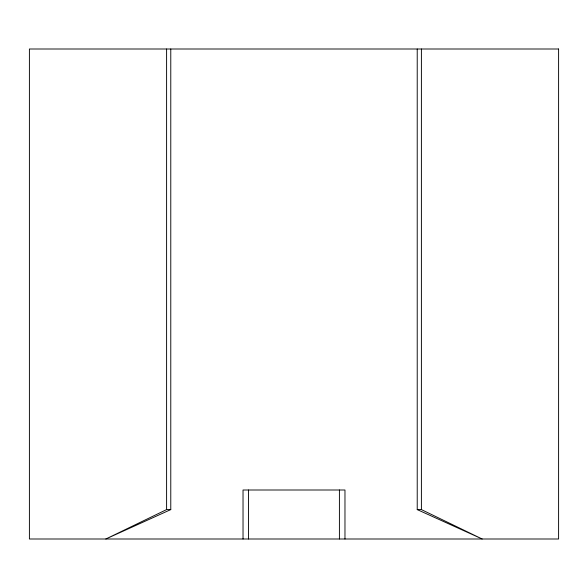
<?xml version="1.0" encoding="UTF-8"?>
<svg xmlns="http://www.w3.org/2000/svg" width="588" height="588" viewBox="0 0 588 588"><rect width="100%" height="100%" fill="white"/><g stroke="black" fill="none" stroke-linecap="round" stroke-linejoin="round"><path stroke-width="0.88" d="M170.777 509.598L166.602 509.598L105.825 538.998L170.777 509.598L170.777 49.002M417.223 509.598L421.398 509.598L482.175 538.998L417.223 509.598L417.223 49.002M421.398 49.002L421.398 509.598M344.972 538.998L344.972 490.002L243.028 490.002L243.028 538.998M339.408 490.002L339.408 538.998M248.489 490.002L248.489 538.998M166.602 49.002L166.602 509.598M558.6 49.002L29.4 49.002L29.4 538.998L558.6 538.998L558.6 49.002"/></g></svg>
